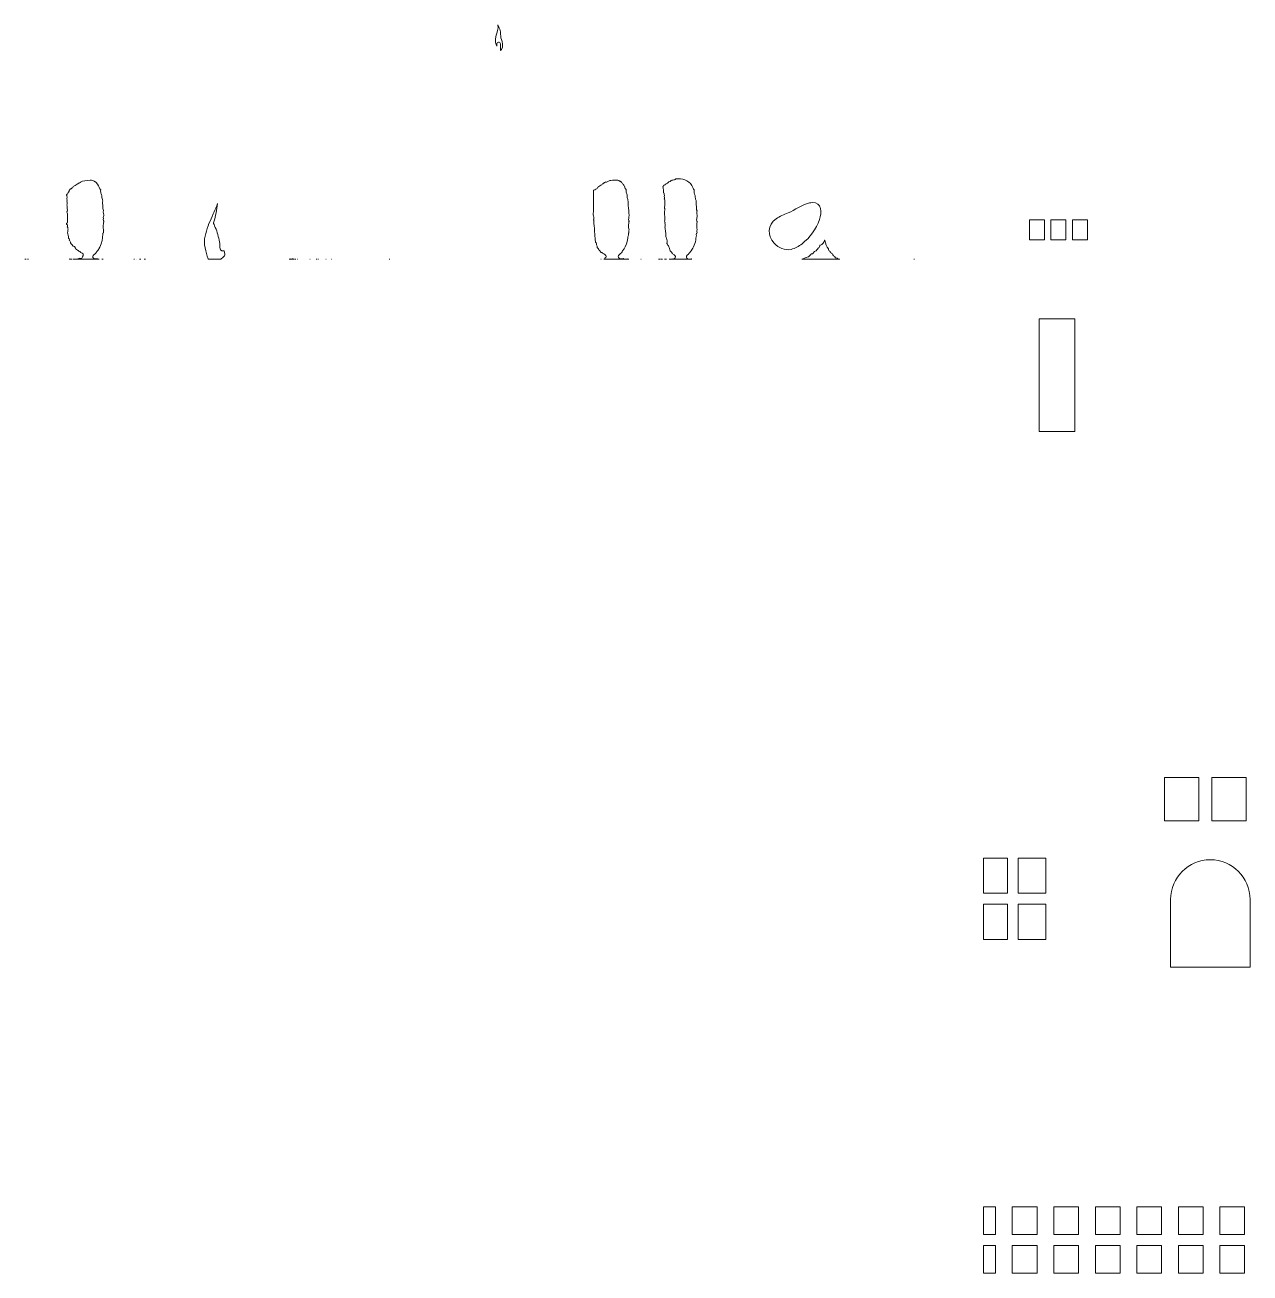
# Model space of a CAD drawing. Extents: x 228 to 2773, y -2708 to -292.
# Drawn here: x 475 to 2644, y -2558 to -349 of the extents above; entities that cross this region are included whole.
import ezdxf

# ---------------------------------------------------------------- set-up
doc = ezdxf.new("R2010")
doc.units = 0
doc.header["$MEASUREMENT"] = 0
doc.layers.add('Layer 1', color=7, linetype='Continuous')

msp = doc.modelspace()

# ---------------------------------------------------------------- linework, layer by layer
at = {"layer": 'Layer 1', "lineweight": 0}
for points in [[(2253.4, -693.7), (2280.1, -693.7), (2280.1, -729.2), (2253.4, -729.2), (2253.4, -693.7)], [(2291.5, -693.7), (2318.2, -693.7), (2318.2, -729.2), (2291.5, -729.2), (2291.5, -693.7)], [(2329.6, -693.7), (2356.3, -693.7), (2356.3, -729.2), (2329.6, -729.2), (2329.6, -693.7)], [(2334.1, -1068.4), (2271, -1068.4), (2271, -868.8), (2334.1, -868.8), (2334.1, -1068.4)], [(2492.7, -1681), (2553.4, -1681), (2553.4, -1758), (2492.7, -1758), (2492.7, -1681)], [(2576.7, -1681), (2637.4, -1681), (2637.4, -1758), (2576.7, -1758), (2576.7, -1681)], [(2214.8, -1823.6), (2214.8, -1885.9), (2172.1, -1885.9), (2172.1, -1823.6), (2214.8, -1823.6)], [(2233.7, -1823.6), (2282.7, -1823.6), (2282.7, -1885.9), (2233.7, -1885.9), (2233.7, -1823.6)], [(2214.8, -1967.8), (2172.1, -1967.8), (2172.1, -1905.5), (2214.8, -1905.5), (2214.8, -1967.8)], [(2233.7, -1905.5), (2282.7, -1905.5), (2282.7, -1967.8), (2233.7, -1967.8), (2233.7, -1905.5)], [(2193.4, -2441.1), (2193.4, -2490.1), (2172.1, -2490.1), (2172.1, -2441.1), (2193.4, -2441.1)], [(2223.2, -2441.1), (2267, -2441.1), (2267, -2490.1), (2223.2, -2490.1), (2223.2, -2441.1)], [(2296.7, -2441.1), (2340.5, -2441.1), (2340.5, -2490.1), (2296.7, -2490.1), (2296.7, -2441.1)], [(2370.3, -2441.1), (2414, -2441.1), (2414, -2490.1), (2370.3, -2490.1), (2370.3, -2441.1)], [(2443.8, -2441.1), (2487.6, -2441.1), (2487.6, -2490.1), (2443.8, -2490.1), (2443.8, -2441.1)], [(2517.3, -2441.1), (2561.1, -2441.1), (2561.1, -2490.1), (2517.3, -2490.1), (2517.3, -2441.1)], [(2590.9, -2441.1), (2634.6, -2441.1), (2634.6, -2490.1), (2590.9, -2490.1), (2590.9, -2441.1)], [(2193.4, -2558.4), (2172.1, -2558.4), (2172.1, -2509.4), (2193.4, -2509.4), (2193.4, -2558.4)], [(2223.2, -2509.4), (2267, -2509.4), (2267, -2558.4), (2223.2, -2558.4), (2223.2, -2509.4)], [(2296.7, -2509.4), (2340.5, -2509.4), (2340.5, -2558.4), (2296.7, -2558.4), (2296.7, -2509.4)], [(2370.3, -2509.4), (2414, -2509.4), (2414, -2558.4), (2370.3, -2558.4), (2370.3, -2509.4)], [(2443.8, -2509.4), (2487.6, -2509.4), (2487.6, -2558.4), (2443.8, -2558.4), (2443.8, -2509.4)], [(2517.3, -2509.4), (2561.1, -2509.4), (2561.1, -2558.4), (2517.3, -2558.4), (2517.3, -2509.4)], [(2590.9, -2509.4), (2634.6, -2509.4), (2634.6, -2558.4), (2590.9, -2558.4), (2590.9, -2509.4)]]:
    msp.add_lwpolyline(points, dxfattribs=at)
for points, knots in [([(1308.8, -369.2), (1312.7, -356.6), (1313.3, -353.2), (1312, -348.5), (1312, -348.5), (1316.4, -354.5), (1317, -360.9), (1317.6, -367.3), (1317.1, -369.9), (1318.8, -374), (1320.6, -378.1), (1322, -386.8), (1318.5, -392.1), (1317.8, -393.1), (1317.3, -393.6), (1316.8, -393.8), (1316.8, -393.8), (1316.8, -381.8), (1316.8, -381.8), (1316.8, -381), (1316.4, -380.2), (1315.9, -379.7), (1315.3, -379.1), (1314.6, -378.8), (1313.7, -378.8), (1312.1, -378.8), (1310.7, -380.1), (1310.7, -381.8), (1310.7, -381.8), (1310.7, -386.3), (1310.7, -386.3), (1308.6, -382.6), (1306.6, -376.7), (1308.8, -369.2)], [0, 0, 0, 0, 1, 1, 1, 2, 2, 2, 3, 3, 3, 4, 4, 4, 5, 5, 5, 6, 6, 6, 7, 7, 7, 8, 8, 8, 9, 9, 9, 10, 10, 10, 11, 11, 11, 11]), ([(550.5, -690.6), (550.4, -688.7), (550.3, -686.1), (550.3, -682.9), (550.4, -681.8), (549.8, -680.8), (549, -679.8), (549.2, -679.5), (549.4, -679.1), (549.6, -678.6), (550.6, -676.1), (550.3, -674.9), (550, -674.2), (549.9, -673.7), (549.9, -672.8), (549.9, -672.1), (549.8, -670.2), (549.8, -668.4), (549.4, -667.2), (549.6, -666.3), (549.6, -665.2), (549.6, -664.4), (549.7, -663.1), (549.7, -661.8), (549.1, -660.8), (549.7, -659.4), (549.8, -657.6), (549.2, -656.2), (549.2, -656.1), (549.2, -655.9), (549.2, -655.8), (550, -654.3), (549.4, -652.1), (549.1, -651.1), (549, -650.8), (548.8, -650.4), (548.5, -649.9), (548.7, -649.6), (548.8, -649.2), (548.9, -648.9), (549.4, -648.5), (549.7, -647.9), (549.9, -647.3), (550.5, -647), (551, -646.4), (551.3, -645.7), (551.4, -645.5), (551.5, -645.3), (551.5, -645.1), (551.8, -644.9), (552, -644.6), (552.3, -644.4), (553.2, -643.5), (553.3, -642.5), (553.3, -642), (553.3, -641.9), (553.3, -641.8), (553.2, -641.7), (553.8, -641.2), (554.2, -640.7), (554.4, -640), (554.9, -639.8), (555.3, -639.4), (555.5, -638.9), (556.7, -638.9), (557.4, -638.2), (558, -637.6), (558.7, -637.1), (559, -636.5), (559.3, -635.9), (560.8, -635.6), (561.4, -634.7), (561.6, -633.9), (563, -633.6), (564.7, -632.4), (567.3, -630.6), (568.2, -630), (569.4, -629.2), (570, -628.8), (570.1, -628.8), (570.2, -628.8), (570.2, -628.8), (570.9, -628.8), (571.7, -628.5), (572.1, -628), (572.3, -627.8), (572.4, -627.6), (572.6, -627.4), (573.1, -627.3), (573.9, -627), (574.4, -626.1), (577, -625.2), (584.5, -623.4), (590.7, -623.4), (594, -623.4), (596.5, -624), (597.5, -625), (598, -625.4), (598.5, -625.6), (599, -625.7), (600.8, -626.7), (605.9, -633.4), (606.7, -636), (606.7, -636.8), (607, -637.7), (607.6, -638.5), (607.8, -638.7), (608.3, -639.4), (609.1, -639.8), (609.1, -639.8), (609.1, -639.9), (609.1, -640), (608.4, -644), (609.4, -646.1), (610.2, -647.8), (610.7, -648.9), (611, -649.7), (611, -650.7), (610.8, -652.9), (610.9, -655.7), (612.2, -657.3), (612.1, -658.2), (612.3, -659.3), (612.7, -660.2), (612.2, -661.2), (612.1, -662.7), (612.4, -665), (612.6, -666), (612.7, -667.5), (612.8, -669.1), (613, -672.1), (613.2, -675), (614.1, -677.1), (614, -677.3), (613.9, -677.6), (613.9, -677.8), (613.8, -678.4), (613.7, -679), (613.7, -679.8), (613.7, -681.1), (613.7, -683.4), (614.7, -684.7), (614.7, -685.7), (614.5, -687.3), (614.3, -687.7), (613.8, -688.6), (613.4, -689.8), (614.2, -691.3), (613.5, -692.4), (613.4, -693.7), (613.8, -694.7), (614, -695.1), (614.2, -695.4), (614.5, -695.7), (614.5, -695.9), (614.5, -696.1), (614.5, -696.3), (613.6, -699.3), (613.3, -709.3), (614.2, -710.9), (614.3, -711), (614.3, -711), (614.4, -711.1), (614.4, -711.5), (614.3, -712.2), (614.2, -712.7), (614, -713.8), (613.8, -715), (614, -716.2), (614, -716.3), (614, -716.4), (614, -716.5), (613.3, -716.9), (612.9, -717.7), (612.8, -718.6), (612.7, -719.3), (612.8, -720.1), (613.2, -720.9), (612.3, -722), (612.3, -723.9), (612.3, -725.2), (612.3, -730), (607.7, -743.1), (606.1, -745.1), (605.3, -745.4), (604.5, -746.1), (604.2, -747.6), (604.1, -747.7), (604.1, -747.7), (604, -747.7), (603, -748.6), (602.2, -749.8), (601.3, -751.2), (600.8, -752), (599.9, -753.2), (599.5, -753.6), (597.6, -754.2), (595.6, -756.6), (595.3, -758.2), (594.9, -759.6), (595.4, -760.8), (596.5, -761.6), (597.9, -762.6), (600.1, -762.8), (601.3, -762.8), (602.4, -762.8), (603.2, -762.7), (603.8, -762.4), (604.5, -763), (605.5, -763.3), (606.4, -763.5), (606.4, -763.5), (559.7, -763.5), (559.7, -763.5), (561.8, -763.4), (564.5, -763.3), (568.1, -763), (568.4, -763), (568.7, -762.9), (568.9, -762.8), (569, -762.8), (569.2, -762.8), (569.3, -762.8), (569.3, -762.8), (569.3, -762.8), (569.3, -762.8), (570, -762.8), (570.5, -762.6), (571, -762.2), (571.3, -762.1), (571.5, -761.9), (571.7, -761.6), (572.4, -762.1), (573.1, -762.2), (573.5, -762.2), (575.1, -762.2), (576.4, -761.1), (577.2, -759.2), (577.5, -758.6), (577.6, -757.9), (577.7, -757.3), (577.8, -757.1), (577.9, -756.9), (578, -756.7), (578.2, -756.4), (578.3, -756), (578.3, -755.6), (578.3, -753.4), (575.3, -751.5), (573.5, -751.2), (573.4, -751.1), (573.4, -751), (573.3, -750.9), (572.5, -750.3), (571.5, -749.5), (570.4, -749.1), (569.8, -748.3), (568.8, -747.5), (567.8, -747.2), (567.1, -746.3), (566, -745.9), (565.5, -745.7), (565.3, -745.7), (565.2, -745.6), (565, -745.5), (565, -745.5), (565, -745.5), (565, -745.5), (564.8, -744.2), (564.2, -743.5), (563.7, -743), (563.7, -742.9), (563.7, -742.8), (563.7, -742.8), (563.4, -741.1), (562, -739.9), (560.3, -739.9), (560.2, -739.9), (560.2, -740), (560.1, -740), (559.9, -739.8), (559.6, -739.6), (559.4, -739.5), (559.4, -739), (559.3, -738.4), (558.8, -737.8), (558.5, -737.3), (557.9, -737), (557.2, -736.9), (557.2, -736.8), (557.2, -736.8), (557.2, -736.8), (556.9, -736.4), (556.6, -736), (556.2, -735.8), (556.1, -735.4), (556, -734.6), (555.9, -734.2), (555.6, -732.7), (555.2, -730.5), (553.5, -729.9), (553.7, -729.3), (553.8, -728.7), (553.7, -728.2), (553.5, -727.3), (552.8, -726.6), (552, -726.1), (552.4, -724.8), (552.3, -723.1), (551.8, -720.7), (551.5, -719.2), (551.1, -717.5), (550.2, -716.4), (551.1, -715.4), (551.4, -713.9), (551.2, -711.4), (551.3, -710), (551.4, -707.4), (549.8, -706), (550.1, -705.7), (550.3, -705.3), (550.5, -704.9), (551.1, -703), (549.4, -701.8), (549, -701.6), (548.8, -701.3), (548.6, -700.7), (548.5, -700), (548.8, -699.8), (549.2, -699.6), (549.5, -699.3), (550.7, -698), (550.7, -696.6), (550.5, -690.6)], [0, 0, 0, 0, 1, 1, 1, 2, 2, 2, 3, 3, 3, 4, 4, 4, 5, 5, 5, 6, 6, 6, 7, 7, 7, 8, 8, 8, 9, 9, 9, 10, 10, 10, 11, 11, 11, 12, 12, 12, 13, 13, 13, 14, 14, 14, 15, 15, 15, 16, 16, 16, 17, 17, 17, 18, 18, 18, 19, 19, 19, 20, 20, 20, 21, 21, 21, 22, 22, 22, 23, 23, 23, 24, 24, 24, 25, 25, 25, 26, 26, 26, 27, 27, 27, 28, 28, 28, 29, 29, 29, 30, 30, 30, 31, 31, 31, 32, 32, 32, 33, 33, 33, 34, 34, 34, 35, 35, 35, 36, 36, 36, 37, 37, 37, 38, 38, 38, 39, 39, 39, 40, 40, 40, 41, 41, 41, 42, 42, 42, 43, 43, 43, 44, 44, 44, 45, 45, 45, 46, 46, 46, 47, 47, 47, 48, 48, 48, 49, 49, 49, 50, 50, 50, 51, 51, 51, 52, 52, 52, 53, 53, 53, 54, 54, 54, 55, 55, 55, 56, 56, 56, 57, 57, 57, 58, 58, 58, 59, 59, 59, 60, 60, 60, 61, 61, 61, 62, 62, 62, 63, 63, 63, 64, 64, 64, 65, 65, 65, 66, 66, 66, 67, 67, 67, 68, 68, 68, 69, 69, 69, 70, 70, 70, 71, 71, 71, 72, 72, 72, 73, 73, 73, 74, 74, 74, 75, 75, 75, 76, 76, 76, 77, 77, 77, 78, 78, 78, 79, 79, 79, 80, 80, 80, 81, 81, 81, 82, 82, 82, 83, 83, 83, 84, 84, 84, 85, 85, 85, 86, 86, 86, 87, 87, 87, 88, 88, 88, 89, 89, 89, 90, 90, 90, 91, 91, 91, 92, 92, 92, 93, 93, 93, 94, 94, 94, 95, 95, 95, 96, 96, 96, 97, 97, 97, 98, 98, 98, 99, 99, 99, 100, 100, 100, 101, 101, 101, 102, 102, 102, 103, 103, 103, 104, 104, 104, 105, 105, 105, 106, 106, 106, 107, 107, 107, 108, 108, 108, 109, 109, 109, 110, 110, 110, 111, 111, 111, 111]), ([(1481.7, -656.6), (1481.5, -652.7), (1481.2, -644.2), (1481.8, -641.2), (1484.1, -640.8), (1488, -638.8), (1489.3, -635.9), (1490, -635.7), (1490.8, -635.2), (1491.4, -634.4), (1491.5, -634.3), (1491.6, -634.3), (1491.6, -634.1), (1492, -633.7), (1493.8, -632.7), (1494.8, -632.1), (1496.8, -631), (1498.1, -630.3), (1498.8, -629.3), (1498.9, -629.2), (1498.9, -629.2), (1499, -629.1), (1499.2, -628.9), (1499.7, -628.7), (1500, -628.5), (1501, -628), (1501.9, -627.5), (1502.5, -626.7), (1502.8, -626.7), (1503.1, -626.6), (1503.4, -626.5), (1503.7, -626.6), (1503.9, -626.7), (1504.2, -626.7), (1505.1, -626.7), (1505.5, -626.4), (1509.2, -624.4), (1510.1, -624), (1513.5, -623.4), (1519.6, -623.4), (1524.2, -623.4), (1526, -623.7), (1526.7, -623.9), (1526.8, -624.1), (1527, -624.2), (1527.1, -624.4), (1527.5, -624.8), (1528.1, -625.1), (1528.7, -625.2), (1529.3, -625.8), (1529.9, -626.1), (1530.3, -626.3), (1530.8, -626.5), (1530.9, -626.6), (1531, -626.8), (1531.1, -626.9), (1531.2, -627), (1531.2, -627.1), (1531.8, -627.7), (1532.2, -628.3), (1532.8, -628.7), (1533, -629.6), (1533.7, -630.3), (1534.3, -630.9), (1534.6, -631.3), (1534.9, -631.8), (1535.1, -632.1), (1535.1, -632.1), (1535.1, -632.1), (1535.1, -632.1), (1535.3, -633.2), (1536, -633.9), (1536.5, -634.6), (1536.6, -634.7), (1536.9, -635), (1537, -635.2), (1536.8, -636.2), (1537.1, -637.3), (1537.9, -638.2), (1538.1, -638.5), (1538.7, -639.2), (1539.6, -639.6), (1539.6, -639.8), (1539.6, -640), (1539.6, -640.1), (1538.8, -643.8), (1539.7, -646), (1540.4, -647.7), (1540.9, -648.8), (1541.2, -649.6), (1541.2, -650.8), (1541.1, -652.3), (1541, -655.3), (1542.4, -657), (1542.3, -657.4), (1542.2, -657.8), (1542.2, -658.2), (1542.2, -659.2), (1542.5, -660.1), (1542.9, -660.8), (1542.5, -663.5), (1543.3, -672.4), (1544.4, -676.8), (1543.6, -678.8), (1543.9, -682.8), (1544.7, -684.1), (1544.7, -684.2), (1544.8, -684.3), (1544.9, -684.5), (1544.9, -685.5), (1544.7, -687.3), (1544.5, -687.8), (1544.1, -688.6), (1543.9, -689.5), (1544, -690.2), (1544.1, -690.6), (1544.2, -690.9), (1544.3, -691.2), (1543.7, -692.3), (1543.6, -693.6), (1544.1, -694.7), (1544.3, -695.1), (1544.5, -695.5), (1544.8, -695.8), (1544.7, -696.1), (1544.5, -696.6), (1544.4, -697), (1544.4, -697.2), (1542.7, -708.2), (1545, -711.1), (1545, -711.1), (1544.9, -711.1), (1544.9, -711.1), (1544.7, -710.9), (1544.6, -710.6), (1544.6, -710.5), (1544.6, -710.8), (1544.5, -711.7), (1544.4, -712.3), (1544.2, -713.5), (1544.1, -714.8), (1544.2, -716), (1544.3, -716.4), (1544.2, -716.8), (1543.9, -717.4), (1543.6, -718), (1543, -719.3), (1543.4, -720.6), (1542.8, -721.5), (1542.7, -722.8), (1542.7, -724), (1542.7, -724), (1542.6, -725.2), (1542.6, -725.2), (1542.6, -729.6), (1538, -742.8), (1536.2, -744.9), (1535.1, -745.4), (1534.6, -746.5), (1534.4, -747.3), (1533.4, -747.9), (1532.6, -748.9), (1532.4, -750), (1531.9, -750.8), (1530.2, -752.8), (1529.5, -753.3), (1527.7, -754.1), (1525.8, -756.7), (1525.5, -758.1), (1525.2, -759.6), (1525.7, -761), (1527, -761.7), (1528.5, -762.6), (1531.2, -762.6), (1531.5, -762.6), (1532.7, -762.6), (1533.6, -762.5), (1534.2, -762.2), (1535.2, -763.1), (1536.6, -763.3), (1538.4, -763.3), (1539.9, -763.3), (1541, -763.3), (1541.8, -762.9), (1542.5, -763.1), (1543.3, -763.3), (1544.3, -763.5), (1544.3, -763.5), (1500.2, -763.5), (1500.2, -763.5), (1500.8, -763), (1501.4, -762.3), (1501.7, -761.6), (1503.4, -761.1), (1504.1, -759.7), (1504, -758.5), (1503.9, -756.2), (1500.2, -753.5), (1497.9, -752.7), (1497.2, -751.6), (1496.2, -751.3), (1495.5, -751.2), (1495.2, -751), (1494.5, -750.6), (1494, -750.2), (1493.8, -749.4), (1493.1, -748.7), (1492.5, -748.1), (1492.1, -747.8), (1492.1, -747.7), (1492, -747.6), (1491.7, -746.7), (1491.3, -745.7), (1489.7, -744.3), (1489, -743.6), (1488.4, -742.6), (1488.4, -742.4), (1488.4, -740.9), (1487.8, -739.1), (1486.7, -738), (1486.9, -737.2), (1486.9, -736.4), (1486.7, -735.5), (1486.5, -734.8), (1486.1, -734.2), (1485.6, -733.8), (1485.6, -733.3), (1485.5, -732.6), (1485, -731.8), (1484.6, -728.2), (1484.3, -723.7), (1484.1, -719), (1483.6, -712.3), (1483.2, -705.3), (1482.4, -700.1), (1482.4, -699.8), (1482.3, -699.5), (1482.1, -699.3), (1482.2, -699.1), (1482.2, -698.8), (1482.3, -698.5), (1482.4, -697.6), (1482.6, -696.2), (1482.1, -695), (1482.2, -694.5), (1482.1, -693.9), (1481.8, -693.4), (1482.5, -691.1), (1482.1, -688.1), (1481.9, -687.2), (1481.7, -686.8), (1481.6, -686.5), (1481.4, -686.2), (1481.3, -684.9), (1481.2, -682.3), (1481.5, -679.4), (1481.8, -668.5), (1481.8, -664.1), (1481.8, -662.3), (1481.9, -661.5), (1481.8, -659.8), (1481.7, -656.6)], [0, 0, 0, 0, 1, 1, 1, 2, 2, 2, 3, 3, 3, 4, 4, 4, 5, 5, 5, 6, 6, 6, 7, 7, 7, 8, 8, 8, 9, 9, 9, 10, 10, 10, 11, 11, 11, 12, 12, 12, 13, 13, 13, 14, 14, 14, 15, 15, 15, 16, 16, 16, 17, 17, 17, 18, 18, 18, 19, 19, 19, 20, 20, 20, 21, 21, 21, 22, 22, 22, 23, 23, 23, 24, 24, 24, 25, 25, 25, 26, 26, 26, 27, 27, 27, 28, 28, 28, 29, 29, 29, 30, 30, 30, 31, 31, 31, 32, 32, 32, 33, 33, 33, 34, 34, 34, 35, 35, 35, 36, 36, 36, 37, 37, 37, 38, 38, 38, 39, 39, 39, 40, 40, 40, 41, 41, 41, 42, 42, 42, 43, 43, 43, 44, 44, 44, 45, 45, 45, 46, 46, 46, 47, 47, 47, 48, 48, 48, 49, 49, 49, 50, 50, 50, 51, 51, 51, 52, 52, 52, 53, 53, 53, 54, 54, 54, 55, 55, 55, 56, 56, 56, 57, 57, 57, 58, 58, 58, 59, 59, 59, 60, 60, 60, 61, 61, 61, 62, 62, 62, 63, 63, 63, 64, 64, 64, 65, 65, 65, 66, 66, 66, 67, 67, 67, 68, 68, 68, 69, 69, 69, 70, 70, 70, 71, 71, 71, 72, 72, 72, 73, 73, 73, 74, 74, 74, 75, 75, 75, 76, 76, 76, 77, 77, 77, 78, 78, 78, 79, 79, 79, 80, 80, 80, 81, 81, 81, 82, 82, 82, 83, 83, 83, 84, 84, 84, 85, 85, 85, 86, 86, 86, 87, 87, 87, 87]), ([(1605.9, -633.2), (1606.1, -632.8), (1606.3, -632.5), (1606.4, -632.1), (1607.1, -632), (1607.6, -631.7), (1608, -631.3), (1609.4, -631), (1610.1, -629.8), (1610.5, -629.1), (1612.2, -629.1), (1613.4, -627.9), (1614.3, -627), (1614.5, -626.8), (1614.8, -626.6), (1615, -626.4), (1615.1, -626.4), (1615.2, -626.4), (1615.3, -626.4), (1616.8, -626.4), (1618.4, -625.3), (1619.2, -624.1), (1619.7, -623.6), (1621.1, -623.4), (1622.3, -623.2), (1624.1, -622.9), (1626.1, -622.5), (1627.6, -621), (1629.1, -620.8), (1630.6, -620.7), (1632.1, -620.7), (1642, -620.7), (1653.6, -625.6), (1657.5, -636.6), (1657.6, -637.7), (1658.2, -638.6), (1658.6, -639.1), (1658.9, -639.5), (1659.4, -640), (1660, -640.3), (1659.9, -640.8), (1659.8, -641.4), (1659.8, -642), (1659.8, -642.8), (1659.9, -648), (1661.8, -650.3), (1661.8, -650.8), (1661.8, -651.8), (1661.9, -652.4), (1661.9, -654.2), (1662, -656.7), (1663.1, -658), (1663.1, -658.8), (1663.2, -659.8), (1663.5, -660.7), (1662.9, -662.5), (1663.3, -665.7), (1663.8, -670.1), (1663.9, -671.4), (1664, -672.6), (1664, -673.1), (1664, -675.3), (1664.5, -676.8), (1665, -677.8), (1664.4, -679.8), (1664.4, -683.5), (1665.2, -684.8), (1665.3, -684.9), (1665.4, -685.1), (1665.5, -685.2), (1665.6, -686.2), (1665.5, -687.8), (1665.3, -688.4), (1664.9, -689.1), (1664.4, -690.3), (1664.9, -691.6), (1664.2, -692.8), (1664.1, -694.2), (1664.6, -695.4), (1664.7, -695.8), (1665, -696.1), (1665.3, -696.4), (1665.3, -696.6), (1665.3, -696.9), (1665.4, -697.1), (1665.3, -697.3), (1665.2, -697.5), (1665.2, -697.8), (1665.1, -697.9), (1663.3, -707.8), (1665.2, -711.3), (1665.1, -711.3), (1665.1, -711.4), (1665.1, -711.4), (1664.9, -712.2), (1664.9, -713.1), (1664.9, -714.5), (1665, -715.2), (1665, -716.4), (1664.9, -717.1), (1664.3, -717.5), (1663.8, -718.1), (1663.6, -718.9), (1663.4, -719.8), (1663.6, -720.7), (1664, -721.4), (1663.3, -722.5), (1663.2, -724.2), (1663.1, -725.8), (1662.7, -735.1), (1658, -743.2), (1655.2, -747.3), (1655.1, -747.5), (1655, -747.7), (1654.9, -747.9), (1654.2, -749), (1650.6, -753.3), (1649.6, -754.2), (1646, -756.6), (1646, -759), (1646.4, -760.2), (1646.9, -762.1), (1649, -763.4), (1651.6, -763.4), (1652.6, -763.4), (1653.6, -763.2), (1654.5, -762.8), (1654.8, -763), (1655.2, -763.3), (1655.7, -763.5), (1655.7, -763.5), (1615.8, -763.5), (1615.8, -763.5), (1616, -763.3), (1616.2, -763.2), (1616.4, -763), (1617, -763.3), (1617.9, -763.4), (1619, -763.4), (1619.6, -763.4), (1621.1, -763.4), (1622.3, -762.9), (1622.7, -763.1), (1623, -763.1), (1623.3, -763.1), (1625, -763.1), (1625.9, -761.5), (1626.2, -760.9), (1626.8, -759.4), (1626.7, -758), (1625.9, -756.8), (1625.1, -755.6), (1623.7, -755), (1622.5, -754.7), (1622.2, -754.1), (1621.7, -753.5), (1621, -752.9), (1620.9, -752.8), (1620.8, -752.6), (1620.7, -752.6), (1620.6, -751.3), (1619.5, -750.4), (1618.6, -749.8), (1617.7, -749), (1617.4, -748), (1617, -746.5), (1616.7, -745.2), (1616.3, -743.8), (1615.6, -742.6), (1615.1, -741.7), (1614.8, -740.8), (1614.8, -740.8), (1614.8, -740.1), (1614.6, -739.5), (1614.1, -739), (1614, -738.9), (1613.6, -738.6), (1613.2, -738.4), (1612.9, -736.7), (1612.3, -735.8), (1611.5, -735.3), (1612.7, -731.8), (1611.7, -728.9), (1610.9, -726.3), (1610.2, -724.3), (1609.6, -722.4), (1609.9, -720.2), (1609.9, -720.1), (1609.9, -720), (1609.9, -720), (1609.9, -717.5), (1609.8, -714.9), (1608.9, -713.4), (1609.1, -712.4), (1609, -711.6), (1608.5, -710.9), (1608.4, -710.8), (1608.4, -710.8), (1608.4, -710.7), (1608.6, -709.2), (1608.6, -707.5), (1608.2, -706.3), (1608.6, -704.7), (1608.6, -701.7), (1607.9, -699.3), (1608.1, -699), (1608.2, -698.7), (1608.3, -698.4), (1608.5, -697.4), (1608.1, -696.7), (1607.6, -696.2), (1607.9, -694.1), (1607.9, -690.3), (1607.6, -683.3), (1607.6, -681.6), (1607.5, -679.4), (1607.5, -678.6), (1608.2, -677.3), (1607.9, -675.3), (1607.7, -673.5), (1607.6, -673), (1607.5, -672.6), (1607.5, -672.3), (1607.5, -672.1), (1607.6, -672), (1607.6, -671.9), (1607.9, -666.5), (1607.9, -661), (1607.9, -658.9), (1607.9, -658.7), (1607.9, -658.4), (1607.8, -658.2), (1607.6, -657.4), (1607.3, -656.8), (1606.9, -656.3), (1607.1, -656.1), (1607.2, -655.8), (1607.3, -655.5), (1607.6, -654.4), (1607.5, -653.3), (1607, -652), (1607.6, -650.8), (1607, -649.6), (1606.7, -649), (1606.7, -649), (1606.5, -648.5), (1606.5, -648.5), (1606.7, -647.4), (1606.6, -646.6), (1606.1, -645.9), (1606, -645.8), (1606, -645.7), (1605.9, -645.6), (1605.8, -643.8), (1605.4, -638.3), (1604.7, -634.3), (1605.2, -634), (1605.6, -633.6), (1605.9, -633.2)], [0, 0, 0, 0, 1, 1, 1, 2, 2, 2, 3, 3, 3, 4, 4, 4, 5, 5, 5, 6, 6, 6, 7, 7, 7, 8, 8, 8, 9, 9, 9, 10, 10, 10, 11, 11, 11, 12, 12, 12, 13, 13, 13, 14, 14, 14, 15, 15, 15, 16, 16, 16, 17, 17, 17, 18, 18, 18, 19, 19, 19, 20, 20, 20, 21, 21, 21, 22, 22, 22, 23, 23, 23, 24, 24, 24, 25, 25, 25, 26, 26, 26, 27, 27, 27, 28, 28, 28, 29, 29, 29, 30, 30, 30, 31, 31, 31, 32, 32, 32, 33, 33, 33, 34, 34, 34, 35, 35, 35, 36, 36, 36, 37, 37, 37, 38, 38, 38, 39, 39, 39, 40, 40, 40, 41, 41, 41, 42, 42, 42, 43, 43, 43, 44, 44, 44, 45, 45, 45, 46, 46, 46, 47, 47, 47, 48, 48, 48, 49, 49, 49, 50, 50, 50, 51, 51, 51, 52, 52, 52, 53, 53, 53, 54, 54, 54, 55, 55, 55, 56, 56, 56, 57, 57, 57, 58, 58, 58, 59, 59, 59, 60, 60, 60, 61, 61, 61, 62, 62, 62, 63, 63, 63, 64, 64, 64, 65, 65, 65, 66, 66, 66, 67, 67, 67, 68, 68, 68, 69, 69, 69, 70, 70, 70, 71, 71, 71, 72, 72, 72, 73, 73, 73, 74, 74, 74, 75, 75, 75, 76, 76, 76, 77, 77, 77, 78, 78, 78, 79, 79, 79, 80, 80, 80, 81, 81, 81, 82, 82, 82, 83, 83, 83, 84, 84, 84, 85, 85, 85, 86, 86, 86, 86]), ([(1801.5, -734.9), (1789, -721.3), (1789.8, -702.7), (1805, -691.7), (1811.4, -687.1), (1818.8, -684.3), (1826.2, -681.4), (1838.7, -676.4), (1850.3, -666.2), (1863.9, -663.7), (1865.5, -663.4), (1867.1, -663.2), (1868.8, -663.1), (1886.5, -662.5), (1886.1, -680.7), (1881.8, -693), (1875.9, -709.9), (1865.1, -725), (1851, -735.9), (1845.1, -740.4), (1838.7, -744.2), (1831.5, -745.8), (1820, -748.3), (1809.3, -743.3), (1801.5, -734.9)], [0, 0, 0, 0, 1, 1, 1, 2, 2, 2, 3, 3, 3, 4, 4, 4, 5, 5, 5, 6, 6, 6, 7, 7, 7, 8, 8, 8, 8]), ([(799.6, -762.6), (797.2, -756.4), (795.1, -750), (794, -743.4), (792.7, -736.3), (791.8, -729.2), (794.1, -722.2), (794.6, -720.7), (794.9, -719.2), (795.3, -717.8), (797, -711.9), (798.3, -705.8), (800.8, -700.2), (803.3, -694.5), (805.9, -688.8), (808.4, -683.2), (808.8, -682.3), (809.3, -681.3), (809.7, -680.4), (812, -675.3), (814.1, -670.2), (816, -664.9), (815, -675.9), (812.6, -686.7), (809.5, -697.3), (809.3, -698.3), (809, -699.3), (808.7, -700.3), (809.4, -701.4), (810.1, -702.6), (810.7, -703.9), (814.6, -712.1), (816.9, -720.8), (819.1, -729.5), (820.1, -733.6), (820.1, -737.7), (820.1, -741.9), (820.2, -746.2), (821.3, -748.8), (826.7, -748.5), (827.2, -748.5), (827.4, -748.6), (827.6, -749.1), (828.2, -751.1), (828.8, -753.2), (828.7, -755.4), (828.7, -756.6), (828.3, -757.7), (827.3, -758.5), (826.3, -759.2), (825.4, -760), (824.5, -760.7), (823.4, -761.5), (822.6, -762.5), (822.1, -763.5), (822.1, -763.5), (799.9, -763.5), (799.9, -763.5), (799.8, -763.2), (799.7, -762.9), (799.6, -762.6)], [0, 0, 0, 0, 1, 1, 1, 2, 2, 2, 3, 3, 3, 4, 4, 4, 5, 5, 5, 6, 6, 6, 7, 7, 7, 8, 8, 8, 9, 9, 9, 10, 10, 10, 11, 11, 11, 12, 12, 12, 13, 13, 13, 14, 14, 14, 15, 15, 15, 16, 16, 16, 17, 17, 17, 18, 18, 18, 19, 19, 19, 20, 20, 20, 20]), ([(1858.2, -760.1), (1860.5, -759.9), (1863.8, -758.1), (1865.5, -756.2), (1866.2, -755.3), (1866.7, -754.5), (1866.8, -753.8), (1867.2, -753.9), (1867.5, -753.9), (1867.8, -753.9), (1869.7, -753.9), (1871.2, -752.6), (1871.6, -751), (1872.1, -750.4), (1873.4, -749.2), (1874.1, -748.8), (1874.1, -748.8), (1874.1, -748.8), (1874.1, -748.8), (1875.6, -748.8), (1876.6, -748), (1876.9, -746.7), (1877.8, -746.2), (1879.3, -745.2), (1879.5, -743.6), (1880.5, -743.1), (1881.5, -741.9), (1882.2, -739.6), (1882.4, -738.6), (1882.7, -738.6), (1883.1, -738.6), (1884, -738.6), (1885.4, -738.3), (1887.6, -735.6), (1888.4, -734.7), (1890.3, -732.1), (1890.7, -729.9), (1890.9, -729.8), (1891, -729.8), (1891.2, -729.7), (1892.6, -735.7), (1894.1, -741.3), (1897.9, -745.2), (1897.7, -745.7), (1897.7, -746.2), (1897.9, -746.9), (1898, -747.4), (1898.5, -748.2), (1899.6, -748.6), (1900, -749), (1900.6, -749.9), (1901, -750.4), (1902.3, -752.1), (1903.2, -753.4), (1904.7, -754), (1904.9, -754.2), (1905.3, -754.9), (1905.6, -755.4), (1906.4, -756.7), (1907.2, -758.1), (1908.7, -758.6), (1908.7, -758.7), (1908.8, -758.8), (1908.9, -758.9), (1909.4, -760.2), (1910.8, -761.6), (1912.4, -761.6), (1912.6, -761.6), (1912.8, -761.6), (1913.1, -761.5), (1913.3, -761.6), (1913.5, -761.8), (1913.7, -762), (1914.4, -762.7), (1915.6, -763.1), (1916.9, -763.1), (1917.2, -763.1), (1917.5, -763.1), (1917.8, -763.1), (1917.9, -763.2), (1918, -763.3), (1918.1, -763.5), (1918.1, -763.5), (1850.7, -763.5), (1850.7, -763.5), (1853.2, -762.6), (1855.4, -761.6), (1858.2, -760.1)], [0, 0, 0, 0, 1, 1, 1, 2, 2, 2, 3, 3, 3, 4, 4, 4, 5, 5, 5, 6, 6, 6, 7, 7, 7, 8, 8, 8, 9, 9, 9, 10, 10, 10, 11, 11, 11, 12, 12, 12, 13, 13, 13, 14, 14, 14, 15, 15, 15, 16, 16, 16, 17, 17, 17, 18, 18, 18, 19, 19, 19, 20, 20, 20, 21, 21, 21, 22, 22, 22, 23, 23, 23, 24, 24, 24, 25, 25, 25, 26, 26, 26, 27, 27, 27, 28, 28, 28, 29, 29, 29, 29]), ([(476, -763), (476.3, -763.2), (476.6, -763.3), (476.9, -763.5), (476.9, -763.5), (475, -763.5), (475, -763.5), (475.4, -763.3), (475.7, -763.1), (476, -763)], [0, 0, 0, 0, 1, 1, 1, 2, 2, 2, 3, 3, 3, 3]), ([(481.1, -763.5), (481.1, -763.5), (479.6, -763.5), (479.6, -763.5), (479.9, -763.3), (480.1, -763.2), (480.3, -763.1), (480.6, -763.3), (480.9, -763.3), (481.1, -763.5)], [0, 0, 0, 0, 1, 1, 1, 2, 2, 2, 3, 3, 3, 3]), ([(558.3, -763.5), (558.3, -763.5), (553.6, -763.5), (553.6, -763.5), (553.8, -763.3), (554, -763.1), (554.1, -762.8), (555.2, -763.3), (556.7, -763.4), (558.3, -763.5)], [0, 0, 0, 0, 1, 1, 1, 2, 2, 2, 3, 3, 3, 3]), ([(613.3, -763.5), (613.3, -763.5), (611, -763.5), (611, -763.5), (611.3, -763.4), (611.5, -763.3), (611.7, -763.2), (612.2, -763.3), (612.7, -763.4), (613.3, -763.5)], [0, 0, 0, 0, 1, 1, 1, 2, 2, 2, 3, 3, 3, 3]), ([(668.7, -763.5), (668.7, -763.5), (667.9, -763.5), (667.9, -763.5), (668, -763.4), (668.2, -763.4), (668.3, -763.4), (668.4, -763.4), (668.6, -763.4), (668.7, -763.5)], [0, 0, 0, 0, 1, 1, 1, 2, 2, 2, 3, 3, 3, 3]), ([(673.3, -763.4), (673.3, -763.4), (673.4, -763.4), (673.4, -763.5), (673.4, -763.5), (673, -763.5), (673, -763.5), (673.1, -763.4), (673.2, -763.4), (673.3, -763.4)], [0, 0, 0, 0, 1, 1, 1, 2, 2, 2, 3, 3, 3, 3]), ([(678.9, -763.2), (679.1, -763.2), (679.2, -763.2), (679.6, -763.3), (679.8, -763.3), (680.1, -763.4), (680.4, -763.5), (680.4, -763.5), (677.6, -763.5), (677.6, -763.5), (678.1, -763.3), (678.5, -763.2), (678.9, -763.2)], [0, 0, 0, 0, 1, 1, 1, 2, 2, 2, 3, 3, 3, 4, 4, 4, 4]), ([(686.4, -763.2), (687.2, -763.4), (688.1, -763.5), (688.7, -763.5), (688.7, -763.5), (686, -763.5), (686, -763.5), (686.1, -763.4), (686.2, -763.3), (686.3, -763.2), (686.3, -763.2), (686.4, -763.2), (686.4, -763.2)], [0, 0, 0, 0, 1, 1, 1, 2, 2, 2, 3, 3, 3, 4, 4, 4, 4]), ([(944.5, -762.7), (945.1, -763.2), (945.9, -763.4), (946.7, -763.4), (947.5, -763.4), (948.3, -763.2), (948.9, -762.8), (949, -762.8), (949, -762.8), (949.1, -762.9), (949.8, -763.1), (950.4, -763.4), (951, -763.5), (951, -763.5), (942.8, -763.5), (942.8, -763.5), (943.3, -763.3), (943.9, -763), (944.5, -762.7)], [0, 0, 0, 0, 1, 1, 1, 2, 2, 2, 3, 3, 3, 4, 4, 4, 5, 5, 5, 6, 6, 6, 6]), ([(953.3, -763), (953.5, -763), (953.7, -763.1), (953.9, -763.1), (954, -763.3), (954.2, -763.4), (954.4, -763.5), (954.4, -763.5), (952.2, -763.5), (952.2, -763.5), (952.6, -763.4), (953, -763.2), (953.3, -763)], [0, 0, 0, 0, 1, 1, 1, 2, 2, 2, 3, 3, 3, 4, 4, 4, 4]), ([(958, -763.5), (958, -763.5), (957.5, -763.5), (957.5, -763.5), (957.6, -763.4), (957.7, -763.4), (957.7, -763.4), (957.8, -763.4), (957.9, -763.4), (958, -763.5)], [0, 0, 0, 0, 1, 1, 1, 2, 2, 2, 3, 3, 3, 3]), ([(980, -763.5), (980, -763.5), (979.7, -763.5), (979.7, -763.5), (979.7, -763.4), (979.7, -763.4), (979.8, -763.3), (979.8, -763.4), (979.9, -763.4), (980, -763.5)], [0, 0, 0, 0, 1, 1, 1, 2, 2, 2, 3, 3, 3, 3]), ([(991.2, -763.2), (991.4, -763.3), (991.6, -763.4), (991.9, -763.5), (991.9, -763.5), (990.9, -763.5), (990.9, -763.5), (991, -763.4), (991.1, -763.3), (991.2, -763.2)], [0, 0, 0, 0, 1, 1, 1, 2, 2, 2, 3, 3, 3, 3]), ([(994.5, -763.5), (994.5, -763.5), (993.6, -763.5), (993.6, -763.5), (993.8, -763.4), (994, -763.3), (994.2, -763.2), (994.3, -763.3), (994.4, -763.4), (994.5, -763.5)], [0, 0, 0, 0, 1, 1, 1, 2, 2, 2, 3, 3, 3, 3]), ([(1008.6, -763.5), (1008.6, -763.5), (1007.9, -763.5), (1007.9, -763.5), (1008, -763.4), (1008, -763.4), (1008.1, -763.3), (1008.3, -763.4), (1008.4, -763.4), (1008.6, -763.5)], [0, 0, 0, 0, 1, 1, 1, 2, 2, 2, 3, 3, 3, 3]), ([(1018, -763.5), (1018, -763.5), (1017.4, -763.5), (1017.4, -763.5), (1017.5, -763.4), (1017.7, -763.3), (1017.8, -763.3), (1017.9, -763.3), (1018, -763.4), (1018, -763.5)], [0, 0, 0, 0, 1, 1, 1, 2, 2, 2, 3, 3, 3, 3]), ([(1120.3, -763.2), (1120.4, -763.2), (1120.5, -763.2), (1120.6, -763.2), (1120.7, -763.3), (1120.8, -763.4), (1121, -763.5), (1121, -763.5), (1119.6, -763.5), (1119.6, -763.5), (1119.8, -763.4), (1120, -763.3), (1120.3, -763.2)], [0, 0, 0, 0, 1, 1, 1, 2, 2, 2, 3, 3, 3, 4, 4, 4, 4]), ([(1495, -763.4), (1495.1, -763.4), (1495.2, -763.4), (1495.3, -763.4), (1495.3, -763.4), (1495.3, -763.5), (1495.3, -763.5), (1495.3, -763.5), (1494.9, -763.5), (1494.9, -763.5), (1494.9, -763.4), (1495, -763.4), (1495, -763.4)], [0, 0, 0, 0, 1, 1, 1, 2, 2, 2, 3, 3, 3, 4, 4, 4, 4]), ([(1566.1, -763.5), (1566.1, -763.5), (1565.3, -763.5), (1565.3, -763.5), (1565.4, -763.4), (1565.6, -763.4), (1565.7, -763.4), (1565.8, -763.4), (1566, -763.4), (1566.1, -763.5)], [0, 0, 0, 0, 1, 1, 1, 2, 2, 2, 3, 3, 3, 3]), ([(1599, -763.5), (1599, -763.5), (1596.5, -763.5), (1596.5, -763.5), (1597.2, -763.4), (1597.8, -763.3), (1598.4, -763.2), (1598.5, -763.3), (1598.8, -763.4), (1599, -763.5)], [0, 0, 0, 0, 1, 1, 1, 2, 2, 2, 3, 3, 3, 3]), ([(1601.9, -763.5), (1601.9, -763.5), (1600.4, -763.5), (1600.4, -763.5), (1600.5, -763.4), (1600.7, -763.4), (1600.8, -763.3), (1601.1, -763.4), (1601.5, -763.5), (1601.9, -763.5)], [0, 0, 0, 0, 1, 1, 1, 2, 2, 2, 3, 3, 3, 3]), ([(1603.7, -763.5), (1603.7, -763.5), (1602.1, -763.5), (1602.1, -763.5), (1602.5, -763.5), (1603, -763.4), (1603.4, -763.2), (1603.5, -763.3), (1603.6, -763.4), (1603.7, -763.5)], [0, 0, 0, 0, 1, 1, 1, 2, 2, 2, 3, 3, 3, 3]), ([(1610.7, -763.5), (1610.7, -763.5), (1607.4, -763.5), (1607.4, -763.5), (1607.5, -763.4), (1607.5, -763.4), (1607.5, -763.4), (1607.6, -763.4), (1607.8, -763.3), (1607.9, -763.2), (1607.9, -763.2), (1608, -763.2), (1608.2, -763.2), (1608.9, -763.2), (1609.8, -763.3), (1610.7, -763.5)], [0, 0, 0, 0, 1, 1, 1, 2, 2, 2, 3, 3, 3, 4, 4, 4, 5, 5, 5, 5]), ([(2049.5, -763.2), (2049.6, -763.2), (2049.7, -763.2), (2049.8, -763.2), (2049.9, -763.3), (2050.1, -763.4), (2050.2, -763.5), (2050.2, -763.5), (2048.8, -763.5), (2048.8, -763.5), (2049.1, -763.4), (2049.3, -763.3), (2049.5, -763.2)], [0, 0, 0, 0, 1, 1, 1, 2, 2, 2, 3, 3, 3, 4, 4, 4, 4]), ([(2573.8, -1826.6), (2612.6, -1826.6), (2644.1, -1858), (2644.1, -1896.9), (2644.1, -1896.9), (2644.1, -2016.8), (2644.1, -2016.8), (2644.1, -2016.8), (2503.5, -2016.8), (2503.5, -2016.8), (2503.5, -2016.8), (2503.5, -1896.9), (2503.5, -1896.9), (2503.5, -1858), (2535, -1826.6), (2573.8, -1826.6)], [0, 0, 0, 0, 1, 1, 1, 2, 2, 2, 3, 3, 3, 4, 4, 4, 5, 5, 5, 5])]:
    msp.add_open_spline(points, degree=3, knots=knots, dxfattribs=at)

doc.saveas('drawing.dxf')
